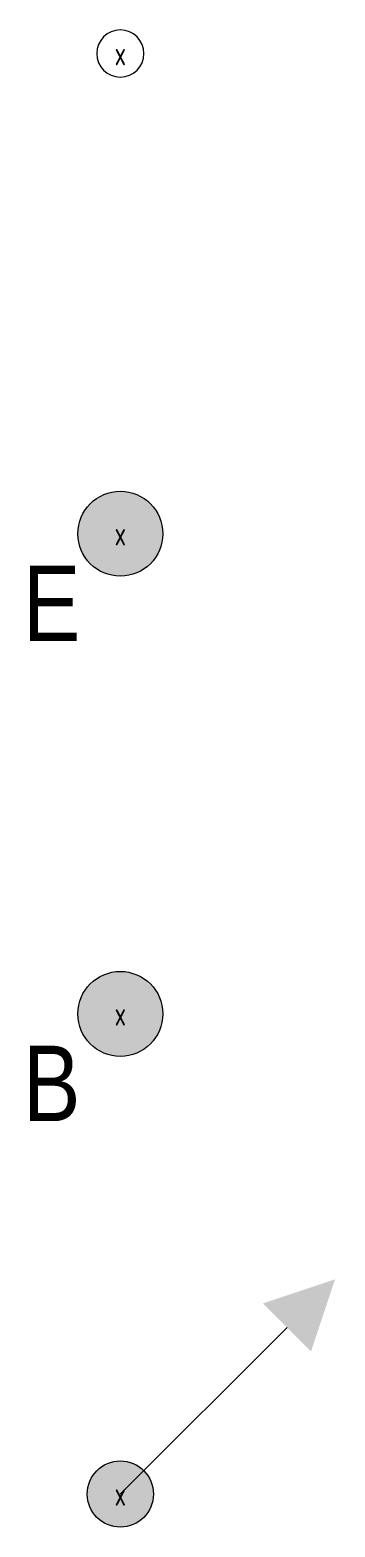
# Model space of a CAD drawing. Header units: metres. Extents: x -162 to 83385, y -62392 to -1971.
# Drawn here: x 65510 to 66156, y -15490 to -12316 of the extents above; entities that cross this region are included whole.
import ezdxf
from ezdxf.enums import TextEntityAlignment as Align

# ---------------------------------------------------------------- set-up
doc = ezdxf.new("R2010")
doc.units = ezdxf.units.M
doc.header["$LTSCALE"] = 0.5
for name, color, linetype, lineweight in [('ELIN_Attribut_01_Produkt_ID', 7, 'Continuous', 0), ('ELIN_Attribut_02_Stromkreis', 7, 'Continuous', 0), ('ELIN_Attribut_03_Verteilerbereich', 7, 'Continuous', 0), ('ELIN_Attribut_04_Montagehoehe', 7, 'Continuous', 0), ('ELIN_Attribut_05_Montageart', 7, 'Continuous', 0), ('ELIN_Attribut_06_Tuernummer', 7, 'Continuous', 0), ('ELIN_Attribut_07_Bemerkung', 7, 'Continuous', 0), ('ELIN_Attribut_08_Adresse', 7, 'Continuous', 0), ('ELIN_Attribut_10_AKZ1', 7, 'Continuous', 0), ('ELIN_Attribut_11_AKZ2', 7, 'Continuous', 0), ('ELIN_Attribut_12_Sonstiges1', 7, 'Continuous', 0), ('ELIN_Attribut_13_Sonstiges2', 7, 'Continuous', 0), ('ELIN_Attribut_14_Bauteil', 7, 'Continuous', 0), ('ELIN_Attribut_15_Ebene', 7, 'Continuous', 0), ('ELIN_Attribut_16_Raumnummer', 7, 'Continuous', 0), ('ELIN_Attribut_17_Raumname', 7, 'Continuous', 0), ('ELIN_Attribut_18_Montageabschnitt', 7, 'Continuous', 0), ('ELIN_Attribut_Basispunkt', 2, 'Continuous', 0), ('ELIN_Attribute_GEMOS', 11, 'Continuous', 0), ('ELIN_EUB_DE_Pot', 5, 'Continuous', 0)]:
    doc.layers.add(name, color=color, linetype=linetype, lineweight=lineweight)
doc.layers.get('0').off()
doc.styles.add('ARIAL_N', font='ARIALN.TTF')
doc.styles.add('ELIN_Attribute', font='isocp.shx', dxfattribs={"width": 0.8})

# ---------------------------------------------------------------- blocks, each defined once
blk = doc.blocks.new('ELIN_EUB_ERDUNGSVERBINDUNG')
h = blk.add_hatch(color=0)
edge = h.paths.add_edge_path()
edge.add_arc((0, 0), 90, 0, 360)
at = {"color": 0}
blk.add_circle((0, 0), 90, dxfattribs=at)
at = {"color": 0, "style": 'ARIAL_N'}
blk.add_text('E', height=160, dxfattribs=at).set_placement((-206.6, -147.4), align=Align.MIDDLE_LEFT)
at = {"layer": 'ELIN_Attribut_01_Produkt_ID', "style": 'ELIN_Attribute', "width": 0.8, "flags": 8}
blk.add_attdef('01_PRODUKT_ID', (-542.5, -480, 0), '', height=150, dxfattribs=at)
at = {"layer": 'ELIN_Attribut_02_Stromkreis', "style": 'ELIN_Attribute', "width": 0.8, "flags": 8}
blk.add_attdef('02_STROMKREIS', (-247.5, -804.4, 0), '', height=150, dxfattribs=at)
at = {"layer": 'ELIN_Attribut_03_Verteilerbereich', "style": 'ELIN_Attribute', "width": 0.8, "flags": 8}
blk.add_attdef('03_VERTEILERBEREICH', (-247.5, -1004.4, 0), '', height=125, dxfattribs=at)
at = {"layer": 'ELIN_Attribut_04_Montagehoehe', "style": 'ELIN_Attribute', "width": 0.8, "flags": 8}
blk.add_attdef('04_MONTAGEHOEHE', text='', height=125, dxfattribs=at).set_placement((-442.5, -54.7, 0), align=Align.RIGHT)
at = {"layer": 'ELIN_Attribut_05_Montageart', "style": 'ELIN_Attribute', "width": 0.8, "flags": 8}
blk.add_attdef('05_MONTAGEART', (419.5, -4, 0), '', height=125, dxfattribs=at)
at = {"layer": 'ELIN_Attribut_06_Tuernummer', "style": 'ELIN_Attribute', "width": 0.8, "flags": 8}
blk.add_attdef('06_TUERNUMMER', text='', height=125, dxfattribs=at).set_placement((-442, -254.7, 0), align=Align.RIGHT)
at = {"layer": 'ELIN_Attribut_07_Bemerkung', "style": 'ELIN_Attribute', "width": 0.8, "flags": 8}
blk.add_attdef('07_BEMERKUNG', (-247.5, -1204.4, 0), '', height=125, dxfattribs=at)
at = {"layer": 'ELIN_Attribut_08_Adresse', "style": 'ELIN_Attribute', "width": 0.8, "flags": 8}
blk.add_attdef('08_ADRESSE', (-247.5, -1404.4, 0), '', height=125, dxfattribs=at)
at = {"layer": 'ELIN_Attribut_10_AKZ1', "style": 'ELIN_Attribute', "width": 0.8, "flags": 8}
blk.add_attdef('10_AKZ1', (-247.5, -1804.4, 0), '', height=125, dxfattribs=at)
at = {"layer": 'ELIN_Attribut_11_AKZ2', "style": 'ELIN_Attribute', "width": 0.8, "flags": 8}
blk.add_attdef('11_AKZ2', (-247.5, -2004.4, 0), '', height=125, dxfattribs=at)
at = {"layer": 'ELIN_Attribut_12_Sonstiges1', "style": 'ELIN_Attribute', "width": 0.8, "flags": 8}
blk.add_attdef('12_SONSTIGES1', (-247.5, -2204.4, 0), '', height=125, dxfattribs=at)
at = {"layer": 'ELIN_Attribut_13_Sonstiges2', "style": 'ELIN_Attribute', "width": 0.8, "flags": 8}
blk.add_attdef('13_SONSTIGES2', (-247.5, -2404.4, 0), '', height=125, dxfattribs=at)
at = {"layer": 'ELIN_Attribut_14_Bauteil', "style": 'ELIN_Attribute', "width": 0.8, "flags": 8}
blk.add_attdef('14_BAUTEIL', (-247.5, -2604.4, 0), '', height=125, dxfattribs=at)
at = {"layer": 'ELIN_Attribut_15_Ebene', "style": 'ELIN_Attribute', "width": 0.8, "flags": 8}
blk.add_attdef('15_EBENE', (-247.5, -2804.4, 0), '', height=125, dxfattribs=at)
at = {"layer": 'ELIN_Attribut_16_Raumnummer', "style": 'ELIN_Attribute', "width": 0.8, "flags": 8}
blk.add_attdef('16_RAUMNUMMER', (-247.5, -3004.4, 0), '', height=125, dxfattribs=at)
at = {"layer": 'ELIN_Attribut_17_Raumname', "style": 'ELIN_Attribute', "width": 0.8, "flags": 8}
blk.add_attdef('17_RAUMNAME', (-247.5, -3204.4, 0), '', height=125, dxfattribs=at)
at = {"layer": 'ELIN_Attribut_18_Montageabschnitt', "style": 'ELIN_Attribute', "width": 0.8, "flags": 8}
blk.add_attdef('18_MONTAGEABSCHNITT', (-247.5, -3404.4, 0), '', height=125, dxfattribs=at)
at = {"layer": 'ELIN_Attribut_Basispunkt', "style": 'ELIN_Attribute', "width": 0.8, "flags": 8}
blk.add_attdef('Basispunkt', text='', height=50, dxfattribs=at).set_placement((0, 0), align=Align.MIDDLE)
at = {"layer": 'ELIN_Attribute_GEMOS', "style": 'ELIN_Attribute', "width": 0.6}
for tag, p in [('G01_PRO02ID', (1620.5, 183.6)), ('G02_BEZEICHNUNG', (1620.5, -14.6, 0)), ('G03_DESCRIPTION', (1620.5, -204.4, 0)), ('G04_GEMOS-SYMBOL', (1623.8, -404.4, 0)), ('G05_GEMOS-TYP', (1623.8, -604.4, 0)), ('G06_ORTSKENNUNG', (1620.5, -804.4, 0)), ('G08_FREI1', (1620.5, -1004.4, 0)), ('G08_FREI2', (1620.5, -1204.4, 0))]:
    blk.add_attdef(tag, p, '', height=125, dxfattribs=at)
blk = doc.blocks.new('ELIN_EUB_BLITZSCHUTZVERBINDUNG')
h = blk.add_hatch(color=0)
edge = h.paths.add_edge_path()
edge.add_arc((0, 0), 90, 0, 360)
at = {"color": 0}
blk.add_circle((0, 0), 90, dxfattribs=at)
at = {"color": 0, "style": 'ARIAL_N'}
blk.add_text('B', height=160, dxfattribs=at).set_placement((-206.6, -147.4), align=Align.MIDDLE_LEFT)
at = {"layer": 'ELIN_Attribut_01_Produkt_ID', "style": 'ELIN_Attribute', "width": 0.8, "flags": 8}
blk.add_attdef('01_PRODUKT_ID', (-542.5, -404.5, 0), '', height=150, dxfattribs=at)
at = {"layer": 'ELIN_Attribut_02_Stromkreis', "style": 'ELIN_Attribute', "width": 0.8, "flags": 8}
blk.add_attdef('02_STROMKREIS', (-247.5, -804.4, 0), '', height=150, dxfattribs=at)
at = {"layer": 'ELIN_Attribut_03_Verteilerbereich', "style": 'ELIN_Attribute', "width": 0.8, "flags": 8}
blk.add_attdef('03_VERTEILERBEREICH', (-247.5, -1004.4, 0), '', height=125, dxfattribs=at)
at = {"layer": 'ELIN_Attribut_04_Montagehoehe', "style": 'ELIN_Attribute', "width": 0.8, "flags": 8}
blk.add_attdef('04_MONTAGEHOEHE', text='', height=125, dxfattribs=at).set_placement((-442, -54.7, 0), align=Align.RIGHT)
at = {"layer": 'ELIN_Attribut_05_Montageart', "style": 'ELIN_Attribute', "width": 0.8, "flags": 8}
blk.add_attdef('05_MONTAGEART', (419.5, -4, 0), '', height=125, dxfattribs=at)
at = {"layer": 'ELIN_Attribut_06_Tuernummer', "style": 'ELIN_Attribute', "width": 0.8, "flags": 8}
blk.add_attdef('06_TUERNUMMER', text='', height=125, dxfattribs=at).set_placement((-442, -254.7, 0), align=Align.RIGHT)
at = {"layer": 'ELIN_Attribut_07_Bemerkung', "style": 'ELIN_Attribute', "width": 0.8, "flags": 8}
blk.add_attdef('07_BEMERKUNG', (-247.5, -1204.4, 0), '', height=125, dxfattribs=at)
at = {"layer": 'ELIN_Attribut_08_Adresse', "style": 'ELIN_Attribute', "width": 0.8, "flags": 8}
blk.add_attdef('08_ADRESSE', (-247.5, -1404.4, 0), '', height=125, dxfattribs=at)
at = {"layer": 'ELIN_Attribut_10_AKZ1', "style": 'ELIN_Attribute', "width": 0.8, "flags": 8}
blk.add_attdef('10_AKZ1', (-247.5, -1804.4, 0), '', height=125, dxfattribs=at)
at = {"layer": 'ELIN_Attribut_11_AKZ2', "style": 'ELIN_Attribute', "width": 0.8, "flags": 8}
blk.add_attdef('11_AKZ2', (-247.5, -2004.4, 0), '', height=125, dxfattribs=at)
at = {"layer": 'ELIN_Attribut_12_Sonstiges1', "style": 'ELIN_Attribute', "width": 0.8, "flags": 8}
blk.add_attdef('12_SONSTIGES1', (-247.5, -2204.4, 0), '', height=125, dxfattribs=at)
at = {"layer": 'ELIN_Attribut_13_Sonstiges2', "style": 'ELIN_Attribute', "width": 0.8, "flags": 8}
blk.add_attdef('13_SONSTIGES2', (-247.5, -2404.4, 0), '', height=125, dxfattribs=at)
at = {"layer": 'ELIN_Attribut_14_Bauteil', "style": 'ELIN_Attribute', "width": 0.8, "flags": 8}
blk.add_attdef('14_BAUTEIL', (-247.5, -2604.4, 0), '', height=125, dxfattribs=at)
at = {"layer": 'ELIN_Attribut_15_Ebene', "style": 'ELIN_Attribute', "width": 0.8, "flags": 8}
blk.add_attdef('15_EBENE', (-247.5, -2804.4, 0), '', height=125, dxfattribs=at)
at = {"layer": 'ELIN_Attribut_16_Raumnummer', "style": 'ELIN_Attribute', "width": 0.8, "flags": 8}
blk.add_attdef('16_RAUMNUMMER', (-247.5, -3004.4, 0), '', height=125, dxfattribs=at)
at = {"layer": 'ELIN_Attribut_17_Raumname', "style": 'ELIN_Attribute', "width": 0.8, "flags": 8}
blk.add_attdef('17_RAUMNAME', (-247.5, -3204.4, 0), '', height=125, dxfattribs=at)
at = {"layer": 'ELIN_Attribut_18_Montageabschnitt', "style": 'ELIN_Attribute', "width": 0.8, "flags": 8}
blk.add_attdef('18_MONTAGEABSCHNITT', (-247.5, -3404.4, 0), '', height=125, dxfattribs=at)
at = {"layer": 'ELIN_Attribut_Basispunkt', "style": 'ELIN_Attribute', "width": 0.8, "flags": 8}
blk.add_attdef('Basispunkt', text='', height=50, dxfattribs=at).set_placement((0, 0), align=Align.MIDDLE)
at = {"layer": 'ELIN_Attribute_GEMOS', "style": 'ELIN_Attribute', "width": 0.6}
for tag, p in [('G01_PRO02ID', (1620.5, 183.6)), ('G02_BEZEICHNUNG', (1620.5, -14.6, 0)), ('G03_DESCRIPTION', (1620.5, -204.4, 0)), ('G04_GEMOS-SYMBOL', (1623.8, -404.4, 0)), ('G05_GEMOS-TYP', (1623.8, -604.4, 0)), ('G06_ORTSKENNUNG', (1620.5, -804.4, 0)), ('G08_FREI1', (1620.5, -1004.4, 0)), ('G08_FREI2', (1620.5, -1204.4, 0))]:
    blk.add_attdef(tag, p, '', height=125, dxfattribs=at)
blk = doc.blocks.new('ELIN_EUB_ABLEITUNG_N_O')
blk.add_hatch(color=0).paths.add_polyline_path([(70, 0, 1), (-70, 0, 1)])
at = {"color": 0}
blk.add_line((0, 0), (353.2, 353.2), dxfattribs=at)
blk.add_circle((0, 0), 70, dxfattribs=at)
blk.add_solid([(302.2, 404.1), (455, 455), (404.1, 302.2)], dxfattribs=at)
at = {"layer": 'ELIN_Attribut_01_Produkt_ID', "style": 'ELIN_Attribute', "width": 0.8, "flags": 8}
blk.add_attdef('01_PRODUKT_ID', (-540.5, -297, 0), '', height=150, dxfattribs=at)
at = {"layer": 'ELIN_Attribut_02_Stromkreis', "style": 'ELIN_Attribute', "width": 0.8, "flags": 8}
blk.add_attdef('02_STROMKREIS', (-247.5, -604.4, 0), '', height=150, dxfattribs=at)
at = {"layer": 'ELIN_Attribut_03_Verteilerbereich', "style": 'ELIN_Attribute', "width": 0.8, "flags": 8}
blk.add_attdef('03_VERTEILERBEREICH', (-247.5, -804.4, 0), '', height=125, dxfattribs=at)
at = {"layer": 'ELIN_Attribut_04_Montagehoehe', "style": 'ELIN_Attribute', "width": 0.8, "flags": 8}
blk.add_attdef('04_MONTAGEHOEHE', text='', height=125, dxfattribs=at).set_placement((-308.5, -14.6, 0), align=Align.RIGHT)
at = {"layer": 'ELIN_Attribut_05_Montageart', "style": 'ELIN_Attribute', "width": 0.8, "flags": 8}
blk.add_attdef('05_MONTAGEART', (434, -14.6, 0), '', height=125, dxfattribs=at)
at = {"layer": 'ELIN_Attribut_06_Tuernummer', "style": 'ELIN_Attribute', "width": 0.8, "flags": 8}
blk.add_attdef('06_TUERNUMMER', text='', height=125, dxfattribs=at).set_placement((-308.5, -214.6, 0), align=Align.RIGHT)
at = {"layer": 'ELIN_Attribut_07_Bemerkung', "style": 'ELIN_Attribute', "width": 0.8, "flags": 8}
blk.add_attdef('07_BEMERKUNG', (-247.5, -1004.4, 0), '', height=125, dxfattribs=at)
at = {"layer": 'ELIN_Attribut_08_Adresse', "style": 'ELIN_Attribute', "width": 0.8, "flags": 8}
blk.add_attdef('08_ADRESSE', (-247.5, -1204.4, 0), '', height=125, dxfattribs=at)
at = {"layer": 'ELIN_Attribut_10_AKZ1', "style": 'ELIN_Attribute', "width": 0.8, "flags": 8}
blk.add_attdef('10_AKZ1', (-247.5, -1604.4, 0), '', height=125, dxfattribs=at)
at = {"layer": 'ELIN_Attribut_11_AKZ2', "style": 'ELIN_Attribute', "width": 0.8, "flags": 8}
blk.add_attdef('11_AKZ2', (-247.5, -1804.4, 0), '', height=125, dxfattribs=at)
at = {"layer": 'ELIN_Attribut_12_Sonstiges1', "style": 'ELIN_Attribute', "width": 0.8, "flags": 8}
blk.add_attdef('12_SONSTIGES1', (-247.5, -2004.4, 0), '', height=125, dxfattribs=at)
at = {"layer": 'ELIN_Attribut_13_Sonstiges2', "style": 'ELIN_Attribute', "width": 0.8, "flags": 8}
blk.add_attdef('13_SONSTIGES2', (-247.5, -2204.4, 0), '', height=125, dxfattribs=at)
at = {"layer": 'ELIN_Attribut_14_Bauteil', "style": 'ELIN_Attribute', "width": 0.8, "flags": 8}
blk.add_attdef('14_BAUTEIL', (-247.5, -2404.4, 0), '', height=125, dxfattribs=at)
at = {"layer": 'ELIN_Attribut_15_Ebene', "style": 'ELIN_Attribute', "width": 0.8, "flags": 8}
blk.add_attdef('15_EBENE', (-247.5, -2604.4, 0), '', height=125, dxfattribs=at)
at = {"layer": 'ELIN_Attribut_16_Raumnummer', "style": 'ELIN_Attribute', "width": 0.8, "flags": 8}
blk.add_attdef('16_RAUMNUMMER', (-247.5, -2804.4, 0), '', height=125, dxfattribs=at)
at = {"layer": 'ELIN_Attribut_17_Raumname', "style": 'ELIN_Attribute', "width": 0.8, "flags": 8}
blk.add_attdef('17_RAUMNAME', (-247.5, -3004.4, 0), '', height=125, dxfattribs=at)
at = {"layer": 'ELIN_Attribut_18_Montageabschnitt', "style": 'ELIN_Attribute', "width": 0.8, "flags": 8}
blk.add_attdef('18_MONTAGEABSCHNITT', (-247.5, -3204.4, 0), '', height=125, dxfattribs=at)
at = {"layer": 'ELIN_Attribut_Basispunkt', "style": 'ELIN_Attribute', "width": 0.8, "flags": 8}
blk.add_attdef('Basispunkt', text='', height=50, dxfattribs=at).set_placement((0, 0), align=Align.MIDDLE)
at = {"layer": 'ELIN_Attribute_GEMOS', "style": 'ELIN_Attribute', "width": 0.6}
for tag, p in [('G01_PRO02ID', (1620.5, 183.6)), ('G02_BEZEICHNUNG', (1620.5, -14.6, 0)), ('G03_DESCRIPTION', (1620.5, -204.4, 0)), ('G04_GEMOS-SYMBOL', (1623.8, -404.4, 0)), ('G05_GEMOS-TYP', (1623.8, -604.4, 0)), ('G06_ORTSKENNUNG', (1620.5, -804.4, 0)), ('G08_FREI1', (1620.5, -1004.4, 0)), ('G08_FREI2', (1620.5, -1204.4, 0))]:
    blk.add_attdef(tag, p, '', height=125, dxfattribs=at)
blk = doc.blocks.new('ELIN_EUB_ANSCHLUSS_BANDERDER')
at = {"color": 0}
for start, end in [(0, 180), (180, 0)]:
    blk.add_arc((0, 0), 50, start, end, dxfattribs=at)
at = {"layer": 'ELIN_Attribut_01_Produkt_ID', "style": 'ELIN_Attribute', "width": 0.8, "flags": 8}
blk.add_attdef('01_PRODUKT_ID', (-542.5, -278.5, 0), '', height=150, dxfattribs=at)
at = {"layer": 'ELIN_Attribut_02_Stromkreis', "style": 'ELIN_Attribute', "width": 0.8, "flags": 8}
blk.add_attdef('02_STROMKREIS', (-247.5, -604.4, 0), '', height=150, dxfattribs=at)
at = {"layer": 'ELIN_Attribut_03_Verteilerbereich', "style": 'ELIN_Attribute', "width": 0.8, "flags": 8}
blk.add_attdef('03_VERTEILERBEREICH', (-247.5, -804.4, 0), '', height=125, dxfattribs=at)
at = {"layer": 'ELIN_Attribut_04_Montagehoehe', "style": 'ELIN_Attribute', "width": 0.8, "flags": 8}
blk.add_attdef('04_MONTAGEHOEHE', text='', height=125, dxfattribs=at).set_placement((-259, -54.7, 0), align=Align.RIGHT)
at = {"layer": 'ELIN_Attribut_05_Montageart', "style": 'ELIN_Attribute', "width": 0.8, "flags": 8}
blk.add_attdef('05_MONTAGEART', (419.5, -4, 0), '', height=125, dxfattribs=at)
at = {"layer": 'ELIN_Attribut_06_Tuernummer', "style": 'ELIN_Attribute', "width": 0.8, "flags": 8}
blk.add_attdef('06_TUERNUMMER', text='', height=125, dxfattribs=at).set_placement((-442, -254.7, 0), align=Align.RIGHT)
at = {"layer": 'ELIN_Attribut_07_Bemerkung', "style": 'ELIN_Attribute', "width": 0.8, "flags": 8}
blk.add_attdef('07_BEMERKUNG', (-247.5, -1004.4, 0), '', height=125, dxfattribs=at)
at = {"layer": 'ELIN_Attribut_08_Adresse', "style": 'ELIN_Attribute', "width": 0.8, "flags": 8}
blk.add_attdef('08_ADRESSE', (-247.5, -1204.4, 0), '', height=125, dxfattribs=at)
at = {"layer": 'ELIN_Attribut_10_AKZ1', "style": 'ELIN_Attribute', "width": 0.8, "flags": 8}
blk.add_attdef('10_AKZ1', (-247.5, -1604.4, 0), '', height=125, dxfattribs=at)
at = {"layer": 'ELIN_Attribut_11_AKZ2', "style": 'ELIN_Attribute', "width": 0.8, "flags": 8}
blk.add_attdef('11_AKZ2', (-247.5, -1804.4, 0), '', height=125, dxfattribs=at)
at = {"layer": 'ELIN_Attribut_12_Sonstiges1', "style": 'ELIN_Attribute', "width": 0.8, "flags": 8}
blk.add_attdef('12_SONSTIGES1', (-247.5, -2004.4, 0), '', height=125, dxfattribs=at)
at = {"layer": 'ELIN_Attribut_13_Sonstiges2', "style": 'ELIN_Attribute', "width": 0.8, "flags": 8}
blk.add_attdef('13_SONSTIGES2', (-247.5, -2204.4, 0), '', height=125, dxfattribs=at)
at = {"layer": 'ELIN_Attribut_14_Bauteil', "style": 'ELIN_Attribute', "width": 0.8, "flags": 8}
blk.add_attdef('14_BAUTEIL', (-247.5, -2404.4, 0), '', height=125, dxfattribs=at)
at = {"layer": 'ELIN_Attribut_15_Ebene', "style": 'ELIN_Attribute', "width": 0.8, "flags": 8}
blk.add_attdef('15_EBENE', (-247.5, -2604.4, 0), '', height=125, dxfattribs=at)
at = {"layer": 'ELIN_Attribut_16_Raumnummer', "style": 'ELIN_Attribute', "width": 0.8, "flags": 8}
blk.add_attdef('16_RAUMNUMMER', (-247.5, -2804.4, 0), '', height=125, dxfattribs=at)
at = {"layer": 'ELIN_Attribut_17_Raumname', "style": 'ELIN_Attribute', "width": 0.8, "flags": 8}
blk.add_attdef('17_RAUMNAME', (-247.5, -3004.4, 0), '', height=125, dxfattribs=at)
at = {"layer": 'ELIN_Attribut_18_Montageabschnitt', "style": 'ELIN_Attribute', "width": 0.8, "flags": 8}
blk.add_attdef('18_MONTAGEABSCHNITT', (-247.5, -3204.4, 0), '', height=125, dxfattribs=at)
at = {"layer": 'ELIN_Attribut_Basispunkt', "style": 'ELIN_Attribute', "width": 0.8, "flags": 8}
blk.add_attdef('Basispunkt', text='', height=50, dxfattribs=at).set_placement((0, 0), align=Align.MIDDLE)
at = {"layer": 'ELIN_Attribute_GEMOS', "style": 'ELIN_Attribute', "width": 0.6}
for tag, p in [('G01_PRO02ID', (1620.5, 183.6)), ('G02_BEZEICHNUNG', (1620.5, -14.6, 0)), ('G03_DESCRIPTION', (1620.5, -204.4, 0)), ('G04_GEMOS-SYMBOL', (1623.8, -404.4, 0)), ('G05_GEMOS-TYP', (1623.8, -604.4, 0)), ('G06_ORTSKENNUNG', (1620.5, -804.4, 0)), ('G08_FREI1', (1620.5, -1004.4, 0)), ('G08_FREI2', (1620.5, -1204.4, 0))]:
    blk.add_attdef(tag, p, '', height=125, dxfattribs=at)

msp = doc.modelspace()

# ---------------------------------------------------------------- block references
at = {"layer": 'ELIN_EUB_DE_Pot', "lineweight": 0}
ref = msp.add_blockref('ELIN_EUB_ANSCHLUSS_BANDERDER', (65701.2, -12366.5), dxfattribs=at)
ref.add_attrib('Basispunkt', 'x', dxfattribs={"layer": 'ELIN_Attribut_Basispunkt', "height": 50, "style": 'ELIN_Attribute', "width": 0.8}).set_placement((65701.2, -12366.5), align=Align.MIDDLE)
ref = msp.add_blockref('ELIN_EUB_ERDUNGSVERBINDUNG', (65701.2, -13384.4), dxfattribs=at)
ref.add_attrib('Basispunkt', 'x', dxfattribs={"layer": 'ELIN_Attribut_Basispunkt', "height": 50, "style": 'ELIN_Attribute', "width": 0.8}).set_placement((65701.2, -13384.4), align=Align.MIDDLE)
ref = msp.add_blockref('ELIN_EUB_BLITZSCHUTZVERBINDUNG', (65701.2, -14402.3), dxfattribs=at)
ref.add_attrib('Basispunkt', 'x', dxfattribs={"layer": 'ELIN_Attribut_Basispunkt', "height": 50, "style": 'ELIN_Attribute', "width": 0.8}).set_placement((65701.2, -14402.3), align=Align.MIDDLE)
ref = msp.add_blockref('ELIN_EUB_ABLEITUNG_N_O', (65701.2, -15420.1), dxfattribs=at)
ref.add_attrib('Basispunkt', 'x', dxfattribs={"layer": 'ELIN_Attribut_Basispunkt', "height": 50, "style": 'ELIN_Attribute', "width": 0.8}).set_placement((65701.2, -15420.1), align=Align.MIDDLE)

doc.saveas('drawing.dxf')
